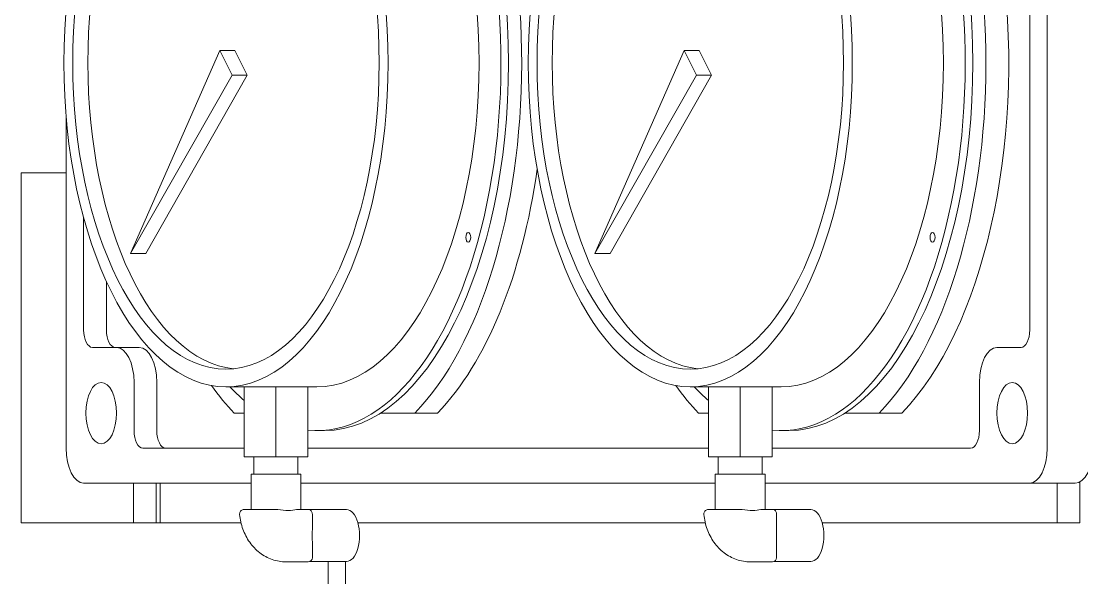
# Model space of a CAD drawing. Header units: inches. Extents: x 20 to 536, y 8 to 344.
# Drawn here: x 229.77 to 237.34, y 119.61 to 123.58 of the extents above; entities that cross this region are included whole.
import ezdxf

# ---------------------------------------------------------------- set-up
doc = ezdxf.new("R2010")
doc.units = ezdxf.units.IN
doc.header["$LTSCALE"] = 16
doc.header["$MEASUREMENT"] = 0
doc.layers.add('Visible (ANSI)', color=7, linetype='Continuous', lineweight=50)

msp = doc.modelspace()

# ---------------------------------------------------------------- linework, layer by layer
at = {"layer": 'Visible (ANSI)', "linetype": 'Continuous', "lineweight": 18}
for p, q in [((237.09245, 128.03531), (237.09245, 120.53531)), ((236.96744, 127.19156), (236.96744, 121.37906)), ((230.55195, 121.92403), (231.18838, 123.37367)), ((231.29663, 123.37367), (231.18838, 123.37367)), ((231.18838, 123.37367), (231.27677, 123.19689)), ((231.29663, 123.37367), (231.38502, 123.19689)), ((233.86442, 121.92403), (234.50085, 123.37367)), ((234.6091, 123.37367), (234.50085, 123.37367)), ((234.50085, 123.37367), (234.58923, 123.19689)), ((234.6091, 123.37367), (234.69749, 123.19689)), ((231.27677, 123.19689), (230.55195, 121.92403)), ((231.38502, 123.19689), (230.66021, 121.92403)), ((231.38502, 123.19689), (231.27677, 123.19689)), ((234.58923, 123.19689), (233.86442, 121.92403)), ((234.69749, 123.19689), (233.97267, 121.92403)), ((234.69749, 123.19689), (234.58923, 123.19689)), ((230.09245, 120.53531), (230.09245, 122.90038)), ((229.77192, 122.50031), (229.83054, 122.50031)), ((229.77192, 122.50031), (229.77192, 120.00031)), ((230.09245, 122.50031), (229.83054, 122.50031)), ((230.21747, 121.37906), (230.21747, 122.17807)), ((230.66021, 121.92403), (230.55195, 121.92403)), ((233.97267, 121.92403), (233.86442, 121.92403)), ((230.37985, 121.72352), (230.37985, 121.37906)), ((230.45183, 121.25406), (230.27997, 121.25406)), ((230.61421, 121.25406), (230.45183, 121.25406)), ((236.90494, 121.25406), (236.73308, 121.25406)), ((230.57683, 120.66035), (230.57683, 121.00406)), ((230.73921, 121.00406), (230.73921, 120.66035)), ((236.60808, 121.00406), (236.60808, 120.66035)), ((231.36174, 120.97278), (231.23258, 120.97278)), ((231.36174, 120.97278), (231.36174, 120.47278)), ((231.58884, 120.97278), (231.36174, 120.97278)), ((231.58884, 120.97278), (231.58884, 120.47278)), ((231.81594, 120.97278), (231.58884, 120.97278)), ((231.81594, 120.97278), (231.81594, 120.47278)), ((231.88209, 120.97278), (231.81594, 120.97278)), ((234.67421, 120.97278), (234.54504, 120.97278)), ((234.67421, 120.97278), (234.67421, 120.47278)), ((234.90131, 120.97278), (234.67421, 120.97278)), ((234.90131, 120.97278), (234.90131, 120.47278)), ((235.1284, 120.97278), (234.90131, 120.97278)), ((235.1284, 120.97278), (235.1284, 120.47278)), ((235.19456, 120.97278), (235.1284, 120.97278)), ((231.36174, 120.78535), (231.29192, 120.78535)), ((232.58052, 120.78535), (232.33653, 120.78535)), ((232.7429, 120.78535), (232.58052, 120.78535)), ((234.67421, 120.78535), (234.60438, 120.78535)), ((235.89299, 120.78535), (235.64899, 120.78535)), ((236.05537, 120.78535), (235.89299, 120.78535)), ((231.93622, 120.66028), (231.88209, 120.66028)), ((235.24869, 120.66028), (235.19456, 120.66028)), ((231.36174, 120.53535), (230.63933, 120.53535)), ((234.67421, 120.53535), (231.81594, 120.53535)), ((236.54558, 120.53535), (235.1284, 120.53535)), ((231.36174, 120.47278), (231.58884, 120.47278)), ((231.43186, 120.47278), (231.43186, 120.34778)), ((231.58884, 120.47278), (231.81594, 120.47278)), ((231.74582, 120.47278), (231.74582, 120.34778)), ((234.67421, 120.47278), (234.90131, 120.47278)), ((234.74432, 120.47278), (234.74432, 120.34778)), ((234.90131, 120.47278), (235.1284, 120.47278)), ((235.05829, 120.47278), (235.05829, 120.34778)), ((231.76634, 120.34778), (231.41134, 120.34778)), ((231.41134, 120.34778), (231.41134, 120.09778)), ((231.76634, 120.34778), (231.76634, 120.09778)), ((235.0788, 120.34778), (234.72381, 120.34778)), ((234.72381, 120.34778), (234.72381, 120.09778)), ((235.0788, 120.34778), (235.0788, 120.09778)), ((231.41134, 120.28531), (230.21745, 120.28531)), ((230.57221, 120.00031), (230.57221, 120.28531)), ((230.73459, 120.28531), (230.73459, 120.00031)), ((230.76221, 120.28531), (230.76221, 120.00031)), ((234.72381, 120.28531), (231.76634, 120.28531)), ((236.96745, 120.28531), (235.0788, 120.28531)), ((236.96745, 120.28531), (237.29221, 120.28531)), ((237.16221, 120.00031), (237.16221, 120.28531)), ((237.32459, 120.29385), (237.32459, 120.00031)), ((231.42469, 120.09778), (231.36412, 120.09778)), ((231.50885, 120.09778), (231.44828, 120.09778)), ((231.57222, 120.09778), (231.50885, 120.09778)), ((231.81469, 120.09778), (231.75019, 120.09778)), ((231.82725, 120.09554), (232.09307, 120.09554)), ((234.73716, 120.09778), (234.67658, 120.09778)), ((234.82132, 120.09778), (234.76074, 120.09778)), ((234.88468, 120.09778), (234.82132, 120.09778)), ((235.12716, 120.09778), (235.06266, 120.09778)), ((235.13972, 120.09554), (235.40553, 120.09554)), ((231.84905, 120.06342), (231.84905, 119.96817)), ((235.16151, 120.06342), (235.16151, 119.96817)), ((229.83054, 120.00031), (229.77192, 120.00031)), ((229.83054, 120.00031), (230.57221, 120.00031)), ((230.73459, 120.00031), (230.57221, 120.00031)), ((230.76221, 120.00031), (230.73459, 120.00031)), ((230.76221, 120.00031), (231.34005, 120.00031)), ((232.17402, 120.00031), (234.65251, 120.00031)), ((235.48649, 120.00031), (237.16221, 120.00031)), ((237.32459, 120.00031), (237.16221, 120.00031)), ((231.84905, 119.85238), (231.84905, 119.75278)), ((235.16151, 119.85238), (235.16151, 119.75278)), ((231.66177, 119.72278), (231.81796, 119.72278)), ((231.81905, 119.72278), (231.81796, 119.72278)), ((231.83042, 119.72502), (232.09307, 119.72502)), ((231.96134, 117.37531), (231.96134, 119.72502)), ((232.08634, 119.72502), (232.08634, 117.37531)), ((234.97423, 119.72278), (235.13043, 119.72278)), ((235.13151, 119.72278), (235.13043, 119.72278)), ((235.14289, 119.72502), (235.40553, 119.72502))]:
    msp.add_line(p, q, dxfattribs=at)
for centre in [(231.81905, 119.75278), (235.13151, 119.75278)]:
    msp.add_arc(centre, 0.03, 270, 0, dxfattribs=at)
for centre, major_axis, start_param, end_param in [((231.93622, 123.28528), (0, 2.8125), 3.6175293, 6.8944408), ((235.24869, 123.28528), (0, 2.8125), 3.6175293, 6.8944408), ((231.88209, 123.28528), (0, 2.625), 3.0911676, 6.7761106), ((235.19456, 123.28528), (0, 2.625), 3.0911676, 6.7761106), ((235.41107, 123.28528), (0, 2.8125), 3.6175293, 6.2831853), ((231.93622, 123.28528), (0, 2.625), 3.1415927, 6.2831853), ((235.24869, 123.28528), (0, 2.625), 3.1415927, 6.2831853), ((231.88209, 123.28528), (0, 2.3125), 3.1415927, 6.2831853), ((235.19456, 123.28528), (0, 2.3125), 3.1415927, 6.2831853), ((231.34083, 123.28528), (0, 2.18642), 0.0495319, 3.0920608), ((234.65329, 123.28528), (0, 2.18642), 0.0495319, 3.0920608), ((232.0986, 123.28528), (0, -2.8125), 0.4759367, 1.2977393), ((230.27997, 121.37906), (0, -0.125), 4.712389, 6.2831853), ((230.44235, 121.37906), (0, -0.125), 4.712389, 6.2831853), ((236.90494, 121.37906), (0, -0.125), 0, 1.5707963), ((230.45183, 121.00406), (0, 0.25), 4.712389, 6.2831853), ((230.61421, 121.00406), (0, 0.25), 4.712389, 6.2831853), ((236.73308, 121.00406), (0, 0.25), 0, 1.5707963), ((231.93622, 123.28528), (0, 2.8125), 2.5303372, 2.665656), ((231.88209, 123.28528), (0, 2.625), 2.6486674, 2.7339356), ((235.24869, 123.28528), (0, 2.8125), 2.5303372, 2.665656), ((235.19456, 123.28528), (0, 2.625), 2.6486674, 2.7339356), ((230.63933, 120.66035), (0, -0.125), 4.712389, 6.2831853), ((230.80171, 120.66035), (0, -0.125), 4.712389, 6.2831853), ((236.54558, 120.66035), (0, -0.125), 0, 1.5707963), ((230.21745, 120.53531), (0, -0.25), 4.712389, 6.2831853), ((236.96745, 120.53531), (0, -0.25), 0, 1.5707963), ((237.29221, 120.53531), (0, -0.25), 0, 1.5707963), ((232.09307, 119.91028), (0, -0.18526), 0, 3.1415927), ((235.40553, 119.91028), (0, -0.18526), 0, 3.1415927)]:
    msp.add_ellipse(centre, major_axis=major_axis, ratio=0.5, start_param=start_param, end_param=end_param, dxfattribs=at)
for centre, major_axis in [((231.23258, 123.28528), (0, 2.3125)), ((234.54504, 123.28528), (0, 2.3125)), ((231.23258, 123.28528), (0, 2.18642)), ((234.54504, 123.28528), (0, 2.18642)), ((232.96133, 122.03908), (0, -0.035)), ((236.2738, 122.03908), (0, -0.035)), ((230.34245, 120.78531), (0, 0.21875)), ((236.84245, 120.78531), (0, 0.21875))]:
    msp.add_ellipse(centre, major_axis=major_axis, ratio=0.5, dxfattribs=at)
for points, knots in [([(231.33025, 120.06084), (231.33003, 120.06331), (231.33, 120.06618), (231.33104, 120.07286), (231.33215, 120.07671), (231.33601, 120.08373), (231.33844, 120.08682), (231.34401, 120.09175), (231.34706, 120.09361), (231.35338, 120.09637), (231.3566, 120.09712), (231.36111, 120.0977), (231.36267, 120.09778), (231.36412, 120.09778)], [-0.044919051, -0.044919051, -0.044919051, -0.044919051, -0.035935241, -0.035935241, -0.026951431, -0.026951431, -0.019557699, -0.019557699, -0.012612474, -0.012612474, -0.004700554, -0.004700554, 0, 0, 0, 0]), ([(231.42469, 120.09778), (231.42778, 120.09782), (231.4313, 120.09774), (231.43512, 120.09774), (231.43894, 120.09774), (231.44338, 120.09782), (231.44828, 120.09778)], [1.11851794, 1.11851794, 1.11851794, 1.11851794, 1.17671806, 1.17671806, 1.17671806, 1.23491818, 1.23491818, 1.23491818, 1.23491818]), ([(231.57222, 120.09778), (231.58229, 120.09778), (231.59257, 120.09696), (231.62887, 120.09294), (231.65494, 120.0885), (231.67759, 120.0885), (231.70024, 120.0885), (231.72028, 120.09294), (231.74092, 120.09696), (231.74598, 120.09778), (231.75019, 120.09778)], [2.0007518, 2.0007518, 2.0007518, 2.0007518, 2.07967253, 2.07967253, 2.27900016, 2.27900016, 2.27900016, 2.47832779, 2.47832779, 2.55724853, 2.55724853, 2.55724853, 2.55724853]), ([(231.84905, 120.06342), (231.84905, 120.06608), (231.84878, 120.0691), (231.84707, 120.07577), (231.84557, 120.07945), (231.84118, 120.08597), (231.83849, 120.08881), (231.83258, 120.09322), (231.82941, 120.0948), (231.82295, 120.09704), (231.81973, 120.09755), (231.81613, 120.09776), (231.8154, 120.09778), (231.81469, 120.09778)], [-0.52359878, -0.52359878, -0.52359878, -0.52359878, -0.41887902, -0.41887902, -0.31415927, -0.31415927, -0.22272873, -0.22272873, -0.13255774, -0.13255774, -0.02783799, -0.02783799, 0, 0, 0, 0]), ([(234.64271, 120.06084), (234.6425, 120.06331), (234.64247, 120.06618), (234.64351, 120.07286), (234.64462, 120.07671), (234.64848, 120.08373), (234.6509, 120.08682), (234.65648, 120.09175), (234.65953, 120.09361), (234.66585, 120.09637), (234.66906, 120.09712), (234.67358, 120.0977), (234.67514, 120.09778), (234.67658, 120.09778)], [-0.044919051, -0.044919051, -0.044919051, -0.044919051, -0.035935241, -0.035935241, -0.026951431, -0.026951431, -0.019557699, -0.019557699, -0.012612474, -0.012612474, -0.004700554, -0.004700554, 0, 0, 0, 0]), ([(234.73716, 120.09778), (234.74025, 120.09782), (234.74377, 120.09774), (234.74759, 120.09774), (234.75141, 120.09774), (234.75584, 120.09782), (234.76074, 120.09778)], [1.11851794, 1.11851794, 1.11851794, 1.11851794, 1.17671806, 1.17671806, 1.17671806, 1.23491818, 1.23491818, 1.23491818, 1.23491818]), ([(234.88468, 120.09778), (234.89475, 120.09778), (234.90504, 120.09696), (234.94134, 120.09294), (234.9674, 120.0885), (234.99005, 120.0885), (235.01271, 120.0885), (235.03274, 120.09294), (235.05338, 120.09696), (235.05844, 120.09778), (235.06266, 120.09778)], [2.0007518, 2.0007518, 2.0007518, 2.0007518, 2.07967253, 2.07967253, 2.27900016, 2.27900016, 2.27900016, 2.47832779, 2.47832779, 2.55724853, 2.55724853, 2.55724853, 2.55724853]), ([(235.16151, 120.06342), (235.16151, 120.06608), (235.16125, 120.0691), (235.15953, 120.07577), (235.15804, 120.07945), (235.15365, 120.08597), (235.15096, 120.08881), (235.14505, 120.09322), (235.14188, 120.0948), (235.13542, 120.09704), (235.13219, 120.09755), (235.1286, 120.09776), (235.12787, 120.09778), (235.12716, 120.09778)], [-0.52359878, -0.52359878, -0.52359878, -0.52359878, -0.41887902, -0.41887902, -0.31415927, -0.31415927, -0.22272873, -0.22272873, -0.13255774, -0.13255774, -0.02783799, -0.02783799, 0, 0, 0, 0]), ([(231.33025, 120.06084), (231.33338, 120.02507), (231.3411, 119.98979), (231.36524, 119.92289), (231.38168, 119.89129), (231.42224, 119.8344), (231.44638, 119.80912), (231.50068, 119.76733), (231.53084, 119.75083), (231.5946, 119.72854), (231.62817, 119.72278), (231.66177, 119.72278)], [1.671702, 1.671702, 1.671702, 1.671702, 1.9656801, 1.9656801, 2.2596583, 2.2596583, 2.5536364, 2.5536364, 2.8476145, 2.8476145, 3.1415927, 3.1415927, 3.1415927, 3.1415927]), ([(234.64271, 120.06084), (234.64585, 120.02507), (234.65357, 119.98979), (234.67771, 119.92289), (234.69414, 119.89129), (234.73471, 119.8344), (234.75885, 119.80912), (234.81315, 119.76733), (234.84331, 119.75083), (234.90706, 119.72854), (234.94064, 119.72278), (234.97423, 119.72278)], [1.671702, 1.671702, 1.671702, 1.671702, 1.9656801, 1.9656801, 2.2596583, 2.2596583, 2.5536364, 2.5536364, 2.8476145, 2.8476145, 3.1415927, 3.1415927, 3.1415927, 3.1415927]), ([(231.84909, 119.96815), (231.84914, 119.9496), (231.84802, 119.92994), (231.84802, 119.89061), (231.84914, 119.87096), (231.84909, 119.8524)], [1.06000735, 1.06000735, 1.06000735, 1.06000735, 1.20986178, 1.20986178, 1.3597162, 1.3597162, 1.3597162, 1.3597162]), ([(235.16155, 119.96815), (235.16161, 119.9496), (235.16048, 119.92994), (235.16048, 119.89061), (235.16161, 119.87096), (235.16155, 119.8524)], [1.06000735, 1.06000735, 1.06000735, 1.06000735, 1.20986178, 1.20986178, 1.3597162, 1.3597162, 1.3597162, 1.3597162])]:
    msp.add_open_spline(points, degree=3, knots=knots, dxfattribs=at)

doc.saveas('drawing.dxf')
